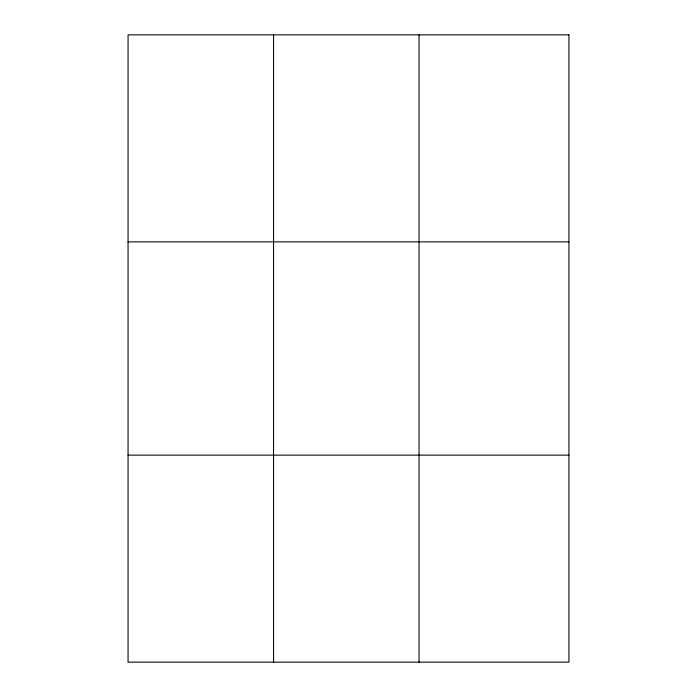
<?xml version="1.0" encoding="UTF-8"?>
<svg xmlns="http://www.w3.org/2000/svg" width="697" height="697" viewBox="0 0 697 697"><rect width="100%" height="100%" fill="white"/><g stroke="black" fill="none" stroke-linecap="round" stroke-linejoin="round"><path stroke-width="1.05" d="M273.555 34.85L273.555 662.15M419.036 34.85L419.036 662.15M128.065 241.859L568.935 241.859M128.065 455.141L568.935 455.141M568.935 34.85L568.935 662.15L128.065 662.15L128.065 34.85L568.935 34.85"/></g></svg>
